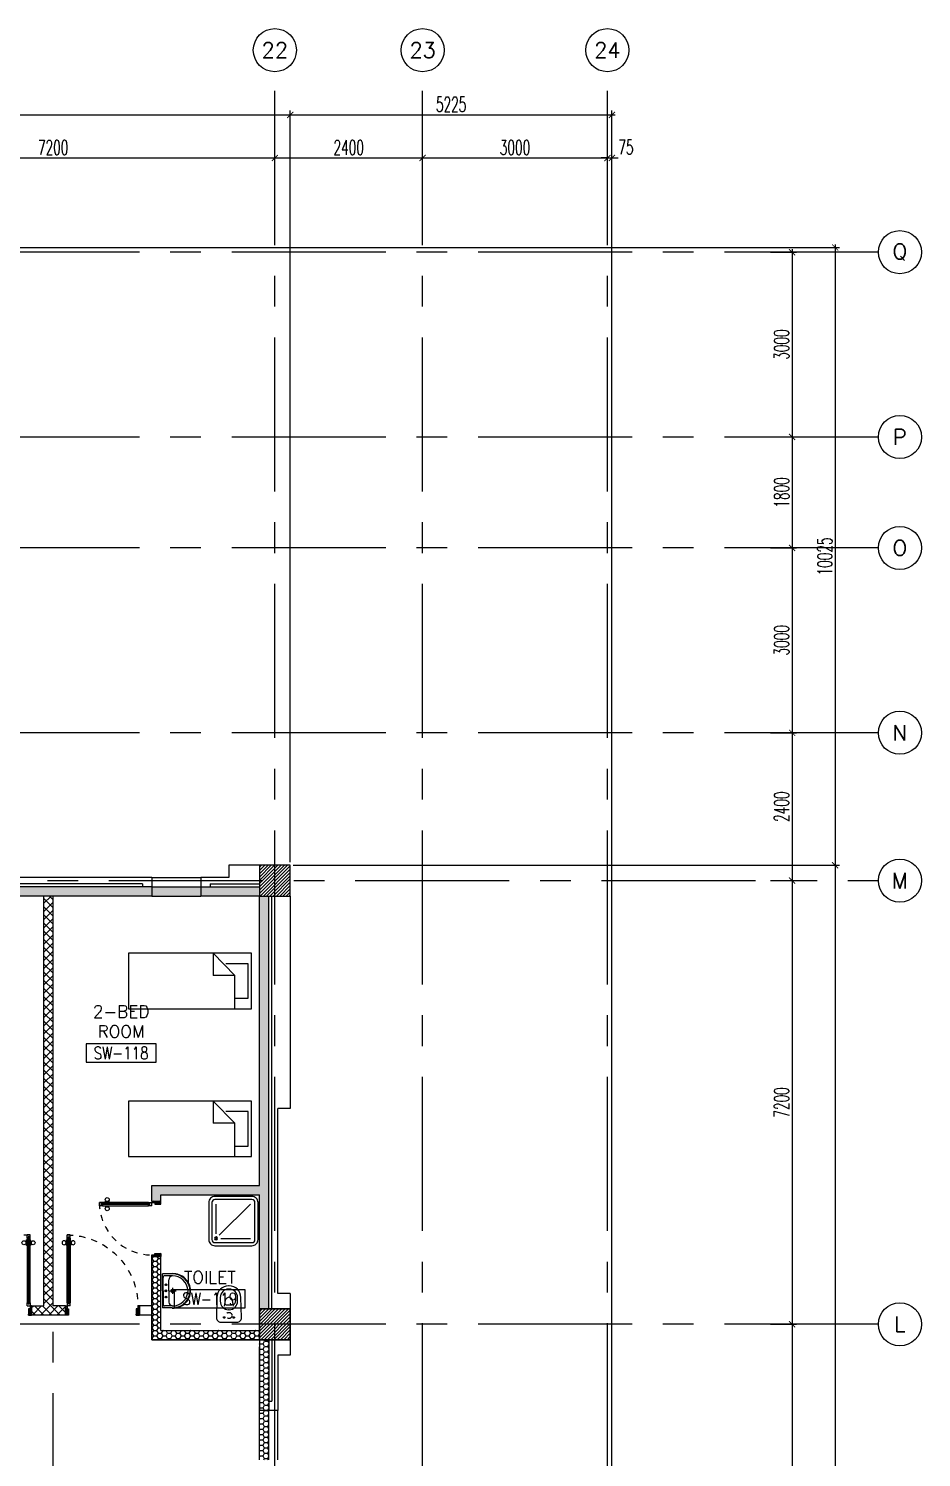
# Model space of a CAD drawing. Extents: x 276011.4 to 276105.3, y 57291.9 to 57371.4.
# Drawn here: x 276090.82 to 276105.32, y 57348.22 to 57371.41 of the extents above; entities that cross this region are included whole.
import ezdxf
from ezdxf.enums import TextEntityAlignment as Align

# ---------------------------------------------------------------- set-up
doc = ezdxf.new("R2010")
doc.units = 0
doc.header["$MEASUREMENT"] = 0
doc.header["$PDMODE"] = 34
for name, pattern in [('CENTERX2', [4, 2.5, -0.5, 0.5, -0.5]), ('DASHED', [0.75, 0.5, -0.25]), ('HIDDEN', [0.375, 0.25, -0.125]), ('HIDDEN2', [0.1875, 0.125, -0.0625])]:
    doc.linetypes.add(name, pattern=pattern)
doc.layers.get('0').update_dxf_attribs({"linetype": 'CONTINUOUS'})
doc.layers.get('DEFPOINTS').update_dxf_attribs({"linetype": 'CONTINUOUS'})
for name, color, linetype in [('AX-CR', 2, 'CONTINUOUS'), ('AX-DIM', 4, 'CONTINUOUS'), ('AX-TXT', 2, 'CONTINUOUS'), ('AXES', 11, 'CENTERX2'), ('COL', 5, 'CONTINUOUS'), ('DOOR', 7, 'CONTINUOUS'), ('FIX', 3, 'CONTINUOUS'), ('FUR', 4, 'CONTINUOUS'), ('HAT', 8, 'CONTINUOUS'), ('INSUL', 4, 'CONTINUOUS'), ('RM-BOX', 4, 'CONTINUOUS'), ('RM-NAME', 2, 'CONTINUOUS'), ('RM-NO', 2, 'CONTINUOUS'), ('WALL', 2, 'CONTINUOUS'), ('WallType', 11, 'CONTINUOUS'), ('WallType2', 3, 'CONTINUOUS'), ('WIN', 3, 'CONTINUOUS')]:
    doc.layers.add(name, color=color, linetype=linetype)
doc.styles.add('ROMANS', font='ROMANS.shx', dxfattribs={"width": 0.6})
doc.dimstyles.new('STANDARD in', dxfattribs={"dimtxt": 0.24, "dimasz": 0.1, "dimexe": 0.07, "dimexo": 0.05, "dimgap": 0.05, "dimtad": 1, "dimdec": 0, "dimlfac": 1000, "dimzin": 0, "dimdsep": 46, "dimtxsty": 'ROMANS', "dimblk": 'ARCHTICK', "dimcen": 0.05, "dimdle": 0.05, "dimclrd": 4, "dimclre": 4, "dimclrt": 2, "dimadec": 0, "dimazin": 0, "dimtfac": 1, "dimtdec": 0, "dimtmove": 2, "dimatfit": 3, "dimfxl": 0, "dimtolj": 1, "dimtzin": 0, "dimarcsym": 0})
pattern_1 = [(0, (0, 0), (0.075, 0.04330127), [0.05, -0.1]), (120, (0, 0), (-0.074999999836, 0.043301270284), [0.05, -0.1]), (60, (0, 0), (1.64e-10, 0.086602540284), [-0.1, 0.05])]

# ---------------------------------------------------------------- blocks, each defined once
blk = doc.blocks.new('AXR')
at = {"layer": 'AX-CR'}
blk.add_circle((350, 0), 350, dxfattribs=at)
at = {"layer": 'AX-TXT', "style": 'ROMANS'}
blk.add_attdef('AX', text='', height=250, dxfattribs=at).set_placement((350, 0), align=Align.MIDDLE)
blk = doc.blocks.new('_ARCHTICK')
at = {"color": 0, "linetype": 'ByBlock', "const_width": 0.15}
blk.add_lwpolyline([(-0.5, -0.5), (0.5, 0.5)], dxfattribs=at)
blk = doc.blocks.new('*D111')
at = {"layer": 'AX-DIM', "color": 4, "lineweight": -2, "ltscale": 0.3}
for p, q in [((276020.355, 57365.405), (276020.355, 57370.081)), ((276095.065, 57357.883), (276095.065, 57370.081)), ((276020.305, 57370.011), (276095.115, 57370.011))]:
    blk.add_line(p, q, dxfattribs=at)
at = {"layer": 'DEFPOINTS', "color": 0, "ltscale": 0.3}
for p in [(276095.065, 57370.011), (276020.355, 57365.355), (276095.065, 57357.833)]:
    blk.add_point(p, dxfattribs=at)
at = {"layer": 'AX-DIM', "color": 4, "lineweight": -2, "ltscale": 0.3, "xscale": 0.1, "yscale": 0.1, "zscale": 0.1, "rotation": 180}
blk.add_blockref('_ARCHTICK', (276020.355, 57370.011), dxfattribs=at)
at = {"layer": 'AX-DIM', "color": 4, "lineweight": -2, "ltscale": 0.3, "xscale": 0.1, "yscale": 0.1, "zscale": 0.1}
blk.add_blockref('_ARCHTICK', (276095.065, 57370.011), dxfattribs=at)
at = {"layer": 'AX-DIM', "color": 2, "ltscale": 0.3, "insert": (276057.71, 57370.181), "char_height": 0.24, "attachment_point": 5, "style": 'ROMANS'}
blk.add_mtext('\\A1;74710', dxfattribs=at)
blk = doc.blocks.new('*D605')
at = {"layer": 'AX-DIM', "color": 4, "lineweight": -2, "ltscale": 0.3}
for p, q in [((276102.865, 57362.983), (276103.285, 57362.983)), ((276103.215, 57363.033), (276103.215, 57359.933)), ((276102.865, 57359.983), (276103.285, 57359.983))]:
    blk.add_line(p, q, dxfattribs=at)
at = {"layer": 'DEFPOINTS', "color": 0, "ltscale": 0.3}
for p in [(276102.815, 57362.983), (276102.815, 57359.983), (276103.215, 57359.983)]:
    blk.add_point(p, dxfattribs=at)
at = {"layer": 'AX-DIM', "color": 4, "lineweight": -2, "ltscale": 0.3, "xscale": 0.1, "yscale": 0.1, "zscale": 0.1}
for p, rotation in [((276103.215, 57362.983), 90), ((276103.215, 57359.983), 270)]:
    blk.add_blockref('_ARCHTICK', p, dxfattribs=dict(at, rotation=rotation))
at = {"layer": 'AX-DIM', "color": 2, "ltscale": 0.3, "insert": (276103.045, 57361.483), "char_height": 0.24, "attachment_point": 5, "rotation": 90, "style": 'ROMANS'}
blk.add_mtext('\\A1;3000', dxfattribs=at)
blk = doc.blocks.new('*D604')
at = {"layer": 'AX-DIM', "color": 4, "lineweight": -2, "ltscale": 0.3}
for p, q in [((276089.533, 57367.858), (276103.985, 57367.858)), ((276103.915, 57367.908), (276103.915, 57357.783)), ((276103.265, 57357.833), (276103.985, 57357.833))]:
    blk.add_line(p, q, dxfattribs=at)
at = {"layer": 'DEFPOINTS', "color": 0, "ltscale": 0.3}
for p in [(276089.483, 57367.858), (276103.215, 57357.833), (276103.915, 57357.833)]:
    blk.add_point(p, dxfattribs=at)
at = {"layer": 'AX-DIM', "color": 4, "lineweight": -2, "ltscale": 0.3, "xscale": 0.1, "yscale": 0.1, "zscale": 0.1}
for p, rotation in [((276103.915, 57367.858), 90), ((276103.915, 57357.833), 270)]:
    blk.add_blockref('_ARCHTICK', p, dxfattribs=dict(at, rotation=rotation))
at = {"layer": 'AX-DIM', "color": 2, "ltscale": 0.3, "insert": (276103.745, 57362.845), "char_height": 0.24, "attachment_point": 5, "rotation": 90, "style": 'ROMANS'}
blk.add_mtext('\\A1;10025', dxfattribs=at)
blk = doc.blocks.new('*D603')
at = {"layer": 'AX-DIM', "color": 4, "lineweight": -2, "ltscale": 0.3}
for p, q in [((276095.065, 57369.361), (276095.065, 57370.081)), ((276100.29, 57333.883), (276100.29, 57370.081)), ((276095.015, 57370.011), (276100.34, 57370.011))]:
    blk.add_line(p, q, dxfattribs=at)
at = {"layer": 'DEFPOINTS', "color": 0, "ltscale": 0.3}
for p in [(276100.29, 57370.011), (276095.065, 57369.311), (276100.29, 57333.833)]:
    blk.add_point(p, dxfattribs=at)
at = {"layer": 'AX-DIM', "color": 4, "lineweight": -2, "ltscale": 0.3, "xscale": 0.1, "yscale": 0.1, "zscale": 0.1, "rotation": 180}
blk.add_blockref('_ARCHTICK', (276095.065, 57370.011), dxfattribs=at)
at = {"layer": 'AX-DIM', "color": 4, "lineweight": -2, "ltscale": 0.3, "xscale": 0.1, "yscale": 0.1, "zscale": 0.1}
blk.add_blockref('_ARCHTICK', (276100.29, 57370.011), dxfattribs=at)
at = {"layer": 'AX-DIM', "color": 2, "ltscale": 0.3, "insert": (276097.678, 57370.181), "char_height": 0.24, "attachment_point": 5, "style": 'ROMANS'}
blk.add_mtext('\\A1;5225', dxfattribs=at)
blk = doc.blocks.new('*D601')
at = {"layer": 'AX-DIM', "color": 4, "lineweight": -2, "ltscale": 0.3}
for p, q in [((276095.115, 57357.833), (276103.985, 57357.833)), ((276103.915, 57357.883), (276103.915, 57298.463)), ((276095.115, 57298.513), (276103.985, 57298.513))]:
    blk.add_line(p, q, dxfattribs=at)
at = {"layer": 'DEFPOINTS', "color": 0, "ltscale": 0.3}
for p in [(276095.065, 57357.833), (276095.065, 57298.513), (276103.915, 57298.513)]:
    blk.add_point(p, dxfattribs=at)
at = {"layer": 'AX-DIM', "color": 4, "lineweight": -2, "ltscale": 0.3, "xscale": 0.1, "yscale": 0.1, "zscale": 0.1}
for p, rotation in [((276103.915, 57357.833), 90), ((276103.915, 57298.513), 270)]:
    blk.add_blockref('_ARCHTICK', p, dxfattribs=dict(at, rotation=rotation))
at = {"layer": 'AX-DIM', "color": 2, "ltscale": 0.3, "insert": (276103.745, 57328.173), "char_height": 0.24, "attachment_point": 5, "rotation": 90, "style": 'ROMANS'}
blk.add_mtext('\\A1;59320', dxfattribs=at)
blk = doc.blocks.new('*X58')
at = {"color": 0}
for p, q in [((253129, 169920), (253599, 170390)), ((253129, 169973), (253545, 170390)), ((253129, 170026), (253492, 170390)), ((253129, 170079), (253439, 170390)), ((253129, 170132), (253386, 170390)), ((253129, 170185), (253333, 170390)), ((253129, 170238), (253280, 170390)), ((253129, 170291), (253227, 170390)), ((253129, 170344), (253174, 170390)), ((253152, 169890), (253629, 170367)), ((253205, 169890), (253629, 170314)), ((253258, 169890), (253629, 170261)), ((253311, 169890), (253629, 170208)), ((253364, 169890), (253629, 170155)), ((253417, 169890), (253629, 170102)), ((253470, 169890), (253629, 170049)), ((253523, 169890), (253629, 169996)), ((253576, 169890), (253629, 169942))]:
    blk.add_line(p, q, dxfattribs=at)
blk = doc.blocks.new('COL50')
at = {"layer": 'COL'}
blk.add_lwpolyline([(-250, 250), (-250, -250), (250, -250), (250, 250)], close=True, dxfattribs=at)
blk = doc.blocks.new('*X49')
at = {"color": 0}
for p, q in [((253129, 177132), (253586, 177590)), ((253129, 177185), (253533, 177590)), ((253129, 177238), (253480, 177590)), ((253129, 177291), (253427, 177590)), ((253129, 177344), (253374, 177590)), ((253129, 177397), (253321, 177590)), ((253129, 177450), (253268, 177590)), ((253129, 177503), (253215, 177590)), ((253129, 177557), (253162, 177590)), ((253139, 177090), (253629, 177579)), ((253192, 177090), (253629, 177526)), ((253245, 177090), (253629, 177473)), ((253298, 177090), (253629, 177420)), ((253351, 177090), (253629, 177367)), ((253404, 177090), (253629, 177314)), ((253457, 177090), (253629, 177261)), ((253510, 177090), (253629, 177208)), ((253563, 177090), (253629, 177155)), ((253616, 177090), (253629, 177102))]:
    blk.add_line(p, q, dxfattribs=at)
blk = doc.blocks.new('*D589')
at = {"layer": 'AX-DIM', "color": 4, "lineweight": -2, "ltscale": 0.3}
for p, q in [((276102.865, 57350.383), (276103.285, 57350.383)), ((276103.215, 57350.433), (276103.215, 57343.133)), ((276102.865, 57343.183), (276103.285, 57343.183))]:
    blk.add_line(p, q, dxfattribs=at)
at = {"layer": 'DEFPOINTS', "color": 0, "ltscale": 0.3}
for p in [(276102.815, 57350.383), (276102.815, 57343.183), (276103.215, 57343.183)]:
    blk.add_point(p, dxfattribs=at)
at = {"layer": 'AX-DIM', "color": 4, "lineweight": -2, "ltscale": 0.3, "xscale": 0.1, "yscale": 0.1, "zscale": 0.1}
for p, rotation in [((276103.215, 57350.383), 90), ((276103.215, 57343.183), 270)]:
    blk.add_blockref('_ARCHTICK', p, dxfattribs=dict(at, rotation=rotation))
at = {"layer": 'AX-DIM', "color": 2, "ltscale": 0.3, "insert": (276103.045, 57346.783), "char_height": 0.24, "attachment_point": 5, "rotation": 90, "style": 'ROMANS'}
blk.add_mtext('\\A1;7200', dxfattribs=at)
blk = doc.blocks.new('*D587')
at = {"layer": 'AX-DIM', "color": 4, "lineweight": -2, "ltscale": 0.3}
for p, q in [((276102.865, 57357.583), (276103.285, 57357.583)), ((276103.215, 57357.633), (276103.215, 57350.333)), ((276102.865, 57350.383), (276103.285, 57350.383))]:
    blk.add_line(p, q, dxfattribs=at)
at = {"layer": 'DEFPOINTS', "color": 0, "ltscale": 0.3}
for p in [(276102.815, 57357.583), (276102.815, 57350.383), (276103.215, 57350.383)]:
    blk.add_point(p, dxfattribs=at)
at = {"layer": 'AX-DIM', "color": 4, "lineweight": -2, "ltscale": 0.3, "xscale": 0.1, "yscale": 0.1, "zscale": 0.1}
for p, rotation in [((276103.215, 57357.583), 90), ((276103.215, 57350.383), 270)]:
    blk.add_blockref('_ARCHTICK', p, dxfattribs=dict(at, rotation=rotation))
at = {"layer": 'AX-DIM', "color": 2, "ltscale": 0.3, "insert": (276103.045, 57353.983), "char_height": 0.24, "attachment_point": 5, "rotation": 90, "style": 'ROMANS'}
blk.add_mtext('\\A1;7200', dxfattribs=at)
blk = doc.blocks.new('*D586')
at = {"layer": 'AX-DIM', "color": 4, "lineweight": -2, "ltscale": 0.3}
for p, q in [((276102.865, 57359.983), (276103.285, 57359.983)), ((276103.215, 57360.033), (276103.215, 57357.533)), ((276102.865, 57357.583), (276103.285, 57357.583))]:
    blk.add_line(p, q, dxfattribs=at)
at = {"layer": 'DEFPOINTS', "color": 0, "ltscale": 0.3}
for p in [(276102.815, 57359.983), (276102.815, 57357.583), (276103.215, 57357.583)]:
    blk.add_point(p, dxfattribs=at)
at = {"layer": 'AX-DIM', "color": 4, "lineweight": -2, "ltscale": 0.3, "xscale": 0.1, "yscale": 0.1, "zscale": 0.1}
for p, rotation in [((276103.215, 57359.983), 90), ((276103.215, 57357.583), 270)]:
    blk.add_blockref('_ARCHTICK', p, dxfattribs=dict(at, rotation=rotation))
at = {"layer": 'AX-DIM', "color": 2, "ltscale": 0.3, "insert": (276103.045, 57358.783), "char_height": 0.24, "attachment_point": 5, "rotation": 90, "style": 'ROMANS'}
blk.add_mtext('\\A1;2400', dxfattribs=at)
blk = doc.blocks.new('*D579')
at = {"layer": 'AX-DIM', "color": 4, "lineweight": -2, "ltscale": 0.3}
for p, q in [((276097.215, 57368.961), (276097.215, 57369.381)), ((276100.215, 57368.961), (276100.215, 57369.381)), ((276097.165, 57369.311), (276100.265, 57369.311))]:
    blk.add_line(p, q, dxfattribs=at)
at = {"layer": 'DEFPOINTS', "color": 0, "ltscale": 0.3}
for p in [(276100.215, 57369.311), (276097.215, 57368.911), (276100.215, 57368.911)]:
    blk.add_point(p, dxfattribs=at)
at = {"layer": 'AX-DIM', "color": 4, "lineweight": -2, "ltscale": 0.3, "xscale": 0.1, "yscale": 0.1, "zscale": 0.1, "rotation": 180}
blk.add_blockref('_ARCHTICK', (276097.215, 57369.311), dxfattribs=at)
at = {"layer": 'AX-DIM', "color": 4, "lineweight": -2, "ltscale": 0.3, "xscale": 0.1, "yscale": 0.1, "zscale": 0.1}
blk.add_blockref('_ARCHTICK', (276100.215, 57369.311), dxfattribs=at)
at = {"layer": 'AX-DIM', "color": 2, "ltscale": 0.3, "insert": (276098.715, 57369.481), "char_height": 0.24, "attachment_point": 5, "style": 'ROMANS'}
blk.add_mtext('\\A1;3000', dxfattribs=at)
blk = doc.blocks.new('*D578')
at = {"layer": 'AX-DIM', "color": 4, "lineweight": -2, "ltscale": 0.3}
for p, q in [((276087.615, 57368.961), (276087.615, 57369.381)), ((276094.815, 57368.961), (276094.815, 57369.381)), ((276087.565, 57369.311), (276094.865, 57369.311))]:
    blk.add_line(p, q, dxfattribs=at)
at = {"layer": 'DEFPOINTS', "color": 0, "ltscale": 0.3}
for p in [(276094.815, 57369.311), (276087.615, 57368.911), (276094.815, 57368.911)]:
    blk.add_point(p, dxfattribs=at)
at = {"layer": 'AX-DIM', "color": 4, "lineweight": -2, "ltscale": 0.3, "xscale": 0.1, "yscale": 0.1, "zscale": 0.1, "rotation": 180}
blk.add_blockref('_ARCHTICK', (276087.615, 57369.311), dxfattribs=at)
at = {"layer": 'AX-DIM', "color": 4, "lineweight": -2, "ltscale": 0.3, "xscale": 0.1, "yscale": 0.1, "zscale": 0.1}
blk.add_blockref('_ARCHTICK', (276094.815, 57369.311), dxfattribs=at)
at = {"layer": 'AX-DIM', "color": 2, "ltscale": 0.3, "insert": (276091.215, 57369.481), "char_height": 0.24, "attachment_point": 5, "style": 'ROMANS'}
blk.add_mtext('\\A1;7200', dxfattribs=at)
blk = doc.blocks.new('*D577')
at = {"layer": 'AX-DIM', "color": 4, "lineweight": -2, "ltscale": 0.3}
for p, q in [((276094.815, 57368.961), (276094.815, 57369.381)), ((276097.215, 57368.961), (276097.215, 57369.381)), ((276094.765, 57369.311), (276097.265, 57369.311))]:
    blk.add_line(p, q, dxfattribs=at)
at = {"layer": 'DEFPOINTS', "color": 0, "ltscale": 0.3}
for p in [(276097.215, 57369.311), (276094.815, 57368.911), (276097.215, 57368.911)]:
    blk.add_point(p, dxfattribs=at)
at = {"layer": 'AX-DIM', "color": 4, "lineweight": -2, "ltscale": 0.3, "xscale": 0.1, "yscale": 0.1, "zscale": 0.1, "rotation": 180}
blk.add_blockref('_ARCHTICK', (276094.815, 57369.311), dxfattribs=at)
at = {"layer": 'AX-DIM', "color": 4, "lineweight": -2, "ltscale": 0.3, "xscale": 0.1, "yscale": 0.1, "zscale": 0.1}
blk.add_blockref('_ARCHTICK', (276097.215, 57369.311), dxfattribs=at)
at = {"layer": 'AX-DIM', "color": 2, "ltscale": 0.3, "insert": (276096.015, 57369.481), "char_height": 0.24, "attachment_point": 5, "style": 'ROMANS'}
blk.add_mtext('\\A1;2400', dxfattribs=at)
blk = doc.blocks.new('AXU')
at = {"layer": 'AX-CR'}
blk.add_circle((0, 350), 350, dxfattribs=at)
at = {"layer": 'AX-TXT', "style": 'ROMANS'}
blk.add_attdef('AX', text='', height=250, dxfattribs=at).set_placement((0, 350), align=Align.MIDDLE)
blk = doc.blocks.new('*D576')
at = {"layer": 'AX-DIM', "color": 4, "lineweight": -2, "ltscale": 0.3}
for p, q in [((276100.215, 57368.961), (276100.215, 57369.381)), ((276100.29, 57368.961), (276100.29, 57369.381)), ((276100.215, 57369.311), (276100.115, 57369.311)), ((276100.215, 57369.311), (276100.29, 57369.311)), ((276100.29, 57369.311), (276100.39, 57369.311))]:
    blk.add_line(p, q, dxfattribs=at)
at = {"layer": 'DEFPOINTS', "color": 0, "ltscale": 0.3}
for p in [(276100.29, 57369.311), (276100.215, 57368.911), (276100.29, 57368.911)]:
    blk.add_point(p, dxfattribs=at)
at = {"layer": 'AX-DIM', "color": 4, "lineweight": -2, "ltscale": 0.3, "xscale": 0.1, "yscale": 0.1, "zscale": 0.1}
blk.add_blockref('_ARCHTICK', (276100.215, 57369.311), dxfattribs=at)
at = {"layer": 'AX-DIM', "color": 4, "lineweight": -2, "ltscale": 0.3, "xscale": 0.1, "yscale": 0.1, "zscale": 0.1, "rotation": 180}
blk.add_blockref('_ARCHTICK', (276100.29, 57369.311), dxfattribs=at)
at = {"layer": 'AX-DIM', "color": 2, "ltscale": 0.3, "insert": (276100.516, 57369.486), "char_height": 0.24, "attachment_point": 5, "style": 'ROMANS'}
blk.add_mtext('\\A1;75', dxfattribs=at)
blk = doc.blocks.new('*D575')
at = {"layer": 'AX-DIM', "color": 4, "lineweight": -2, "ltscale": 0.3}
for p, q in [((276102.865, 57367.783), (276103.285, 57367.783)), ((276103.215, 57367.833), (276103.215, 57364.733)), ((276102.865, 57364.783), (276103.285, 57364.783))]:
    blk.add_line(p, q, dxfattribs=at)
at = {"layer": 'DEFPOINTS', "color": 0, "ltscale": 0.3}
for p in [(276102.815, 57367.783), (276102.815, 57364.783), (276103.215, 57364.783)]:
    blk.add_point(p, dxfattribs=at)
at = {"layer": 'AX-DIM', "color": 4, "lineweight": -2, "ltscale": 0.3, "xscale": 0.1, "yscale": 0.1, "zscale": 0.1}
for p, rotation in [((276103.215, 57367.783), 90), ((276103.215, 57364.783), 270)]:
    blk.add_blockref('_ARCHTICK', p, dxfattribs=dict(at, rotation=rotation))
at = {"layer": 'AX-DIM', "color": 2, "ltscale": 0.3, "insert": (276103.045, 57366.283), "char_height": 0.24, "attachment_point": 5, "rotation": 90, "style": 'ROMANS'}
blk.add_mtext('\\A1;3000', dxfattribs=at)
blk = doc.blocks.new('*D574')
at = {"layer": 'AX-DIM', "color": 4, "lineweight": -2, "ltscale": 0.3}
for p, q in [((276102.865, 57364.783), (276103.285, 57364.783)), ((276103.215, 57364.833), (276103.215, 57362.933)), ((276102.865, 57362.983), (276103.285, 57362.983))]:
    blk.add_line(p, q, dxfattribs=at)
at = {"layer": 'DEFPOINTS', "color": 0, "ltscale": 0.3}
for p in [(276102.815, 57364.783), (276102.815, 57362.983), (276103.215, 57362.983)]:
    blk.add_point(p, dxfattribs=at)
at = {"layer": 'AX-DIM', "color": 4, "lineweight": -2, "ltscale": 0.3, "xscale": 0.1, "yscale": 0.1, "zscale": 0.1}
for p, rotation in [((276103.215, 57364.783), 90), ((276103.215, 57362.983), 270)]:
    blk.add_blockref('_ARCHTICK', p, dxfattribs=dict(at, rotation=rotation))
at = {"layer": 'AX-DIM', "color": 2, "ltscale": 0.3, "insert": (276103.045, 57363.883), "char_height": 0.24, "attachment_point": 5, "rotation": 90, "style": 'ROMANS'}
blk.add_mtext('\\A1;1800', dxfattribs=at)
blk = doc.blocks.new('DOOR100')
at = {"layer": 'DOOR', "color": 0, "linetype": 'ByBlock'}
for p, q in [((-82, 1205), (-91, 1205)), ((-91, 1205), (-91, 1140)), ((-75, 1218), (-82, 1218)), ((-82, 1128), (-82, 1218)), ((-82, 1205), (-82, 1140)), ((-25, 1300), (-75, 1300)), ((-75, 1300), (-25, 1300)), ((-75, 1250), (-75, 1300)), ((-58, 1250), (-75, 1250)), ((-42, 1270), (-58, 1270)), ((-58, 1250), (-58, 1270)), ((-42, 1250), (-42, 1270)), ((-25, 1250), (-42, 1250)), ((-25, 1250), (-25, 1300)), ((-25, 1218), (-18, 1218)), ((-18, 1128), (-18, 1218)), ((-18, 1205), (-9, 1205)), ((-18, 1205), (-18, 1140)), ((-9, 1205), (-9, 1140)), ((-82, 1140), (-91, 1140)), ((-75, 1128), (-82, 1128)), ((-25, 1128), (-18, 1128)), ((-18, 1140), (-9, 1140)), ((-1200, 0), (-1200, 150)), ((-1200, 150), (-1175, 150)), ((-1200, 150), (-1200, 0)), ((-1150, 0), (-1200, 0)), ((-1175, 150), (-1175, 100)), ((-1175, 100), (-1150, 100)), ((-1150, 100), (-1150, 0)), ((-75, 200), (-58, 200)), ((-75, 150), (-75, 200)), ((-75, 150), (-25, 150)), ((-58, 200), (-58, 180)), ((-58, 180), (-42, 180)), ((-50, 100), (-50, 0)), ((-25, 100), (-50, 100)), ((-50, 0), (0, 0)), ((-42, 200), (-25, 200)), ((-42, 180), (-42, 200)), ((-25, 200), (-25, 150)), ((0, 150), (-25, 150)), ((-25, 150), (-25, 100)), ((0, 150), (0, 0))]:
    blk.add_line(p, q, dxfattribs=at)
at = {"layer": 'DOOR', "linetype": 'ByBlock'}
for p, q in [((-75, 1250), (-75, 200)), ((-58, 200), (-58, 1250)), ((-42, 200), (-42, 1250)), ((-25, 200), (-25, 1250)), ((0, 0), (0, 150))]:
    blk.add_line(p, q, dxfattribs=at)
at = {"layer": 'DOOR', "color": 9, "linetype": 'ByBlock'}
for p, q in [((-1150, 0), (-1200, 114)), ((-1150, 0), (-1200, 40)), ((-1150, 0), (-1163, 100)), ((-50, 0), (0, 114)), ((-50, 0), (-37, 100)), ((-50, 0), (0, 40))]:
    blk.add_line(p, q, dxfattribs=at)
at = {"layer": 'DOOR', "color": 0, "linetype": 'ByBlock'}
for centre in [(-124, 1173), (24, 1173)]:
    blk.add_circle(centre, 32.4, dxfattribs=at)
at = {"layer": 'DOOR', "linetype": 'HIDDEN', "ltscale": 0.5}
blk.add_arc((-25, 150), 1150, 90, 180.0001, dxfattribs=at)
at = {"layer": 'DOOR', "color": 9, "linetype": 'ByBlock'}
for centre, radius, start, end in [((-1150, 0), 154, 103.7142, 108.8947), ((-1150, 0), 134, 100.72, 111.8402), ((-1150, 0), 94.4, 90, 121.9818), ((-1150, 0), 74.4, 90, 132.2236), ((-1150, 0), 54.4, 90, 156.7926), ((-1150, 0), 34.4, 90, 180), ((-1150, 0), 14.4, 90, 180), ((-50, 0), 94.4, 58.0182, 90), ((-50, 0), 74.4, 47.7764, 90), ((-50, 0), 54.4, 23.2074, 90), ((-50, 0), 34.4, 0, 90), ((-50, 0), 14.4, 0, 90), ((-50, 0), 134, 68.1598, 79.28), ((-50, 0), 114, 64.0838, 77.3774), ((-50, 0), 154, 71.1053, 76.2858)]:
    blk.add_arc(centre, radius, start, end, dxfattribs=at)
blk = doc.blocks.new('DOOR90')
at = {"layer": 'DOOR', "color": 0, "linetype": 'ByBlock'}
for p, q in [((-150, 0), (-150, -25)), ((-150, 0), (0, 0)), ((0, -50), (0, 0)), ((-1000, -25), (-1000, -75)), ((-1000, -75), (-1000, -25)), ((-950, -25), (-1000, -25)), ((-950, -75), (-1000, -75)), ((-970, -42), (-970, -58)), ((-950, -42), (-970, -42)), ((-950, -58), (-970, -58)), ((-950, -25), (-950, -42)), ((-950, -58), (-950, -75)), ((-918, -25), (-918, -18)), ((-828, -18), (-918, -18)), ((-918, -75), (-918, -82)), ((-828, -82), (-918, -82)), ((-905, -18), (-905, -9)), ((-905, -9), (-840, -9)), ((-905, -18), (-840, -18)), ((-905, -82), (-905, -91)), ((-905, -82), (-840, -82)), ((-905, -91), (-840, -91)), ((-840, -18), (-840, -9)), ((-840, -82), (-840, -91)), ((-828, -25), (-828, -18)), ((-828, -75), (-828, -82)), ((-200, -42), (-200, -25)), ((-200, -25), (-150, -25)), ((-180, -42), (-200, -42)), ((-200, -75), (-200, -58)), ((-200, -58), (-180, -58)), ((-150, -75), (-200, -75)), ((-180, -58), (-180, -42)), ((-150, -75), (-150, -25)), ((-150, -25), (-100, -25)), ((-100, -25), (-100, -50)), ((-100, -50), (0, -50)), ((-150, -900), (-150, -875)), ((-150, -875), (-100, -875)), ((0, -900), (-150, -900)), ((-150, -900), (0, -900)), ((-100, -850), (0, -850)), ((-100, -875), (-100, -850)), ((0, -850), (0, -900))]:
    blk.add_line(p, q, dxfattribs=at)
at = {"layer": 'DOOR', "color": 9, "linetype": 'ByBlock'}
for p, q in [((0, -50), (-114, 0)), ((0, -50), (-40, 0)), ((0, -50), (-100, -37)), ((0, -850), (-114, -900)), ((0, -850), (-100, -863)), ((0, -850), (-40, -900))]:
    blk.add_line(p, q, dxfattribs=at)
at = {"layer": 'DOOR', "linetype": 'ByBlock'}
for p, q in [((-200, -25), (-950, -25)), ((-200, -42), (-950, -42)), ((-200, -58), (-950, -58)), ((-950, -75), (-200, -75))]:
    blk.add_line(p, q, dxfattribs=at)
at = {"layer": 'DOOR', "color": 0, "linetype": 'ByBlock'}
for centre in [(-873, 24), (-873, -124)]:
    blk.add_circle(centre, 32.4, dxfattribs=at)
at = {"layer": 'DOOR', "color": 9, "linetype": 'ByBlock'}
for centre, radius, start, end in [((0, -50), 154, 161.1053, 166.2858), ((0, -50), 134, 158.1598, 169.28), ((0, -50), 94.4, 148.0182, 180), ((0, -50), 74.4, 137.7764, 180), ((0, -50), 114, 154.0838, 167.3774), ((0, -50), 54.4, 113.2074, 180), ((0, -50), 34.4, 90, 180), ((0, -50), 14.4, 90, 180), ((0, -850), 154, 193.7142, 198.8947), ((0, -850), 134, 190.72, 201.8402), ((0, -850), 94.4, 180, 211.9818), ((0, -850), 74.4, 180, 222.2236), ((0, -850), 54.4, 180, 246.7926), ((0, -850), 34.4, 180, 270), ((0, -850), 14.4, 180, 270)]:
    blk.add_arc(centre, radius, start, end, dxfattribs=at)
at = {"layer": 'DOOR', "linetype": 'HIDDEN', "ltscale": 0.5}
blk.add_arc((-150, -25), 850, 180, 270, dxfattribs=at)
blk = doc.blocks.new('RM1')
at = {"layer": 'RM-BOX'}
blk.add_lwpolyline([(570, -200), (-570, -200), (-570, -500), (570, -500)], close=True, dxfattribs=at)
at = {"layer": 'RM-NAME', "style": 'ROMANS'}
for tag, p in [('ROOMNAME1', (0, 324)), ('ROOMNAME2', (0, 0))]:
    blk.add_attdef(tag, text='', height=200, dxfattribs=at).set_placement(p, align=Align.MIDDLE)
at = {"layer": 'RM-NO', "style": 'ROMANS', "width": 0.8}
blk.add_attdef('ROOMNO', text='', height=200, dxfattribs=at).set_placement((0, -350), align=Align.MIDDLE)
blk = doc.blocks.new('LAV1')
at = {"layer": 'FIX', "linetype": 'DASHED', "lineweight": 20, "ltscale": 0.05}
for p, q in [((0, 170), (0, 270)), ((0, 170), (0, 270)), ((50, 220), (-50, 220))]:
    blk.add_line(p, q, dxfattribs=at)
at = {"layer": 'FIX', "linetype": 'ByBlock', "ltscale": 0.3}
for p, q in [((-280, 210), (-275, 50)), ((-245, 210), (-245, 85)), ((0, 60), (-220, 60)), ((0, 60), (220, 60)), ((245, 210), (245, 85)), ((280, 210), (275, 50))]:
    blk.add_line(p, q, dxfattribs=at)
at = {"layer": 'FIX', "linetype": 'Continuous', "lineweight": 20}
for p, q in [((-275, 210), (-275, 50)), ((0, 50), (-275, 50)), ((0, 50), (-252, 50)), ((0, 155), (-181, 155)), ((0, 155), (181, 155)), ((0, 50), (252, 50)), ((0, 50), (275, 50)), ((275, 210), (275, 50))]:
    blk.add_line(p, q, dxfattribs=at)
at = {"layer": 'FIX', "lineweight": 20}
for p, q in [((16, 107), (-15, 107)), ((0, 92), (0, 123))]:
    blk.add_line(p, q, dxfattribs=at)
for centre, radius in [((0, 220), 29.5), ((0, 220), 22.5), ((0, 107), 15.5)]:
    blk.add_circle(centre, radius, dxfattribs=at)
at = {"layer": 'FIX', "linetype": 'HIDDEN', "lineweight": 20, "ltscale": 0.05}
for centre in [(-100, 107), (100, 107)]:
    blk.add_circle(centre, 12.4, dxfattribs=at)
at = {"layer": 'FIX', "linetype": 'ByBlock', "ltscale": 0.3}
for centre, radius, start, end in [((7, 220), 287, 91.3776, 182.0064), ((-7, 220), 287, 357.9936, 88.6224), ((-220, 85), 24.9, 179.7021, 269.9486), ((220, 85), 24.9, 270.0514, 0.2979)]:
    blk.add_arc(centre, radius, start, end, dxfattribs=at)
at = {"layer": 'FIX', "linetype": 'Continuous', "lineweight": 20}
for centre, radius, start, end in [((8, 217), 283, 91.6988, 181.351), ((8, 212), 253, 91.7328, 180.4884), ((-8, 217), 283, 358.649, 88.3012), ((-8, 212), 253, 359.5116, 88.2672), ((-179, 222), 66.9, 190.2006, 268.0786), ((179, 222), 66.9, 271.9214, 349.7994)]:
    blk.add_arc(centre, radius, start, end, dxfattribs=at)
blk = doc.blocks.new('SHR1')
at = {"layer": 'FIX'}
for p, q in [((-196, 196), (-700, 700)), ((-143, 218), (-143, 700)), ((-218, 143), (-700, 143))]:
    blk.add_line(p, q, dxfattribs=at)
for points in [[(-825, 125), (-825, 725, -0.414214), (-725, 825), (-125, 825, -0.414214), (-25, 725), (-25, 125, -0.414214), (-125, 25), (-725, 25, -0.414214)], [(-775, 125), (-775, 725, -0.414214), (-725, 775), (-125, 775, -0.414214), (-75, 725), (-75, 125, -0.414214), (-125, 75), (-725, 75, -0.414214)]]:
    blk.add_lwpolyline(points, format="xyb", close=True, dxfattribs=at)
for radius in [25, 15]:
    blk.add_circle((-143, 143), radius, dxfattribs=at)
blk = doc.blocks.new('WC1')
at = {"layer": 'FIX', "lineweight": 20}
for p, q in [((-727, 5), (-727, -5)), ((-674, 5), (-674, -5)), ((-534, 24), (-540, 0)), ((-540, 0), (-534, -24)), ((-210, 204), (-538, 194)), ((-475, 141), (-538, 141)), ((-395, 76), (-490, 60)), ((-339, 5), (-339, -5)), ((-538, -141), (-475, -141)), ((-538, -194), (-210, -204)), ((-490, -60), (-395, -76))]:
    blk.add_line(p, q, dxfattribs=at)
at = {"layer": 'FIX', "linetype": 'Continuous', "lineweight": 20}
blk.add_line((-420, -47), (-420, 45), dxfattribs=at)
at = {"layer": 'FIX', "lineweight": 20}
blk.add_lwpolyline([(-213, -204), (-210, -204, 0.414214), (-137, -131), (-137, 0), (-137, 131, 0.414214), (-210, 204)], format="xyb", dxfattribs=at)
at = {"layer": 'FIX', "linetype": 'HIDDEN2', "lineweight": 20, "ltscale": 0.3}
blk.add_circle((-245, 0), 49.8, dxfattribs=at)
at = {"layer": 'FIX', "linetype": 'HIDDEN', "lineweight": 20, "ltscale": 0.05}
for centre in [(-213, 78), (-213, -77)]:
    blk.add_circle(centre, 11.6, dxfattribs=at)
at = {"layer": 'FIX', "lineweight": 20}
for centre, radius, start, end in [((-538, 5), 189, 90, 180), ((-538, 5), 136, 90, 180), ((-473, -7), 68.2, 128.9242, 152.8468), ((-464, -18), 82, 108.496, 128.9242), ((-475, 5), 136, 360, 90), ((-538, -5), 189, 180, 270), ((-538, -5), 136, 180, 270), ((-473, 7), 68.2, 207.1532, 231.0758), ((-464, 18), 82, 231.0758, 251.504), ((-475, -5), 136, 270, 0)]:
    blk.add_arc(centre, radius, start, end, dxfattribs=at)
at = {"layer": 'FIX', "linetype": 'Continuous', "lineweight": 20}
for centre, start, end in [((-443, 46), 357.6662, 91.6121), ((-442, -46), 268.3879, 2.3338)]:
    blk.add_arc(centre, 22.3, start, end, dxfattribs=at)

msp = doc.modelspace()

# ---------------------------------------------------------------- hatches: boundary and pattern name
at = {"layer": 'WallType', "linetype": 'ByBlock', "ltscale": 0.3}
h = msp.add_hatch(dxfattribs=at)
h.set_pattern_fill('ANSI37', color=256, scale=0.75, style=0)
h.set_pattern_definition([(45, (0, 0), (-0.066291260736, 0.066291260736), []), (135, (0, 0), (-0.066291260736, -0.066291260736), [])])
h.paths.add_polyline_path([(276083.9155, 57357.3329), (276083.7655, 57357.3329), (276083.7655, 57350.6829), (276083.6155, 57350.6829), (276083.6155, 57350.5329), (276084.0155, 57350.5329), (276084.0155, 57350.6829), (276083.9155, 57350.6829)])
h.paths.add_polyline_path([(276087.5155, 57357.3329), (276087.3655, 57357.3329), (276087.3655, 57352.6329), (276087.5155, 57352.6329)])
h.paths.add_polyline_path([(276091.2155, 57357.3329), (276091.0655, 57357.3329), (276091.0655, 57350.6829), (276090.8655, 57350.6829), (276090.8655, 57350.5329), (276091.2155, 57350.5329)])
h.paths.add_polyline_path([(276091.4155, 57350.6829), (276091.2155, 57350.6829), (276091.2155, 57350.5329), (276091.4155, 57350.5329)])
h.paths.add_polyline_path([(276084.0655, 57350.6829), (276084.0155, 57350.6829), (276084.0155, 57350.5329), (276084.0655, 57350.5329)])
h.paths.add_polyline_path([(276082.4155, 57350.6829), (276082.2655, 57350.6829), (276082.2655, 57350.5329), (276082.4155, 57350.5329)])
h.paths.add_polyline_path([(276085.4155, 57350.6829), (276085.2655, 57350.6829), (276085.2655, 57350.5329), (276085.4155, 57350.5329)])
at = {"layer": 'WallType2', "linetype": 'ByBlock', "ltscale": 0.3}
h = msp.add_hatch(dxfattribs=at)
h.set_pattern_fill('HONEY', color=256, scale=0.4, style=0)
h.set_pattern_definition(pattern_1)
h.paths.add_polyline_path([(276088.8155, 57357.4829), (276087.8655, 57357.4829), (276087.8655, 57357.3329), (276088.8155, 57357.3329)])
h.paths.add_polyline_path([(276089.6155, 57357.4829), (276088.8155, 57357.4829), (276088.8155, 57357.3329), (276089.6155, 57357.3329)])
h.paths.add_polyline_path([(276091.2155, 57357.4829), (276089.6155, 57357.4829), (276089.6155, 57357.3329), (276091.2155, 57357.3329)])
h.paths.add_polyline_path([(276092.8155, 57357.4829), (276091.2155, 57357.4829), (276091.2155, 57357.3329), (276092.8155, 57357.3329)])
h.paths.add_polyline_path([(276093.6155, 57357.4829), (276092.8155, 57357.4829), (276092.8155, 57357.3329), (276093.6155, 57357.3329)])
h.paths.add_polyline_path([(276094.5655, 57357.4829), (276093.6155, 57357.4829), (276093.6155, 57357.3329), (276094.5655, 57357.3329)])
h = msp.add_hatch(dxfattribs=at)
h.set_pattern_fill('HONEY', color=256, scale=0.4, style=0)
h.set_pattern_definition(pattern_1)
h.paths.add_polyline_path([(276094.7155, 57357.3329), (276094.5655, 57357.3329), (276094.5655, 57352.6329), (276092.8155, 57352.6329), (276092.8155, 57352.3829), (276092.9655, 57352.3829), (276092.9655, 57352.4829), (276094.5655, 57352.4829), (276094.5655, 57350.6329), (276094.7155, 57350.6329)])
h = msp.add_hatch(dxfattribs=at)
h.set_pattern_fill('HONEY', color=256, scale=0.4, style=0)
h.set_pattern_definition(pattern_1)
h.paths.add_polyline_path([(276092.9655, 57351.4829), (276092.8155, 57351.4829), (276092.8155, 57350.5329), (276092.8155, 57350.3829), (276092.9655, 57350.3829)])
h.paths.add_polyline_path([(276094.5655, 57350.2829), (276092.9655, 57350.2829), (276092.9655, 57350.3829), (276092.8155, 57350.3829), (276092.8155, 57350.1329), (276094.5655, 57350.1329)])
h = msp.add_hatch(dxfattribs=at)
h.set_pattern_fill('HONEY', color=256, scale=0.4, style=0)
h.set_pattern_definition(pattern_1)
h.paths.add_polyline_path([(276094.7155, 57350.1329), (276094.5655, 57350.1329), (276094.5655, 57348.9829), (276094.7155, 57348.9829)])
h = msp.add_hatch(dxfattribs=at)
h.set_pattern_fill('HONEY', color=256, scale=0.4, style=0)
h.set_pattern_definition(pattern_1)
h.paths.add_polyline_path([(276094.7155, 57348.9829), (276094.5655, 57348.9829), (276094.5655, 57348.9815), (276094.5655, 57348.1829), (276094.7155, 57348.1829)])

# ---------------------------------------------------------------- linework, layer by layer
at = {"layer": 'AXES'}
for p, q in [((276094.8155, 57291.8986), (276094.8155, 57370.7113)), ((276097.2155, 57291.8986), (276097.2155, 57370.7113)), ((276100.2155, 57291.8986), (276100.2155, 57370.7113)), ((276104.6155, 57367.7829), (276052.5255, 57367.7829)), ((276104.6155, 57364.7829), (276052.5255, 57364.7829)), ((276104.6155, 57362.9829), (276052.5255, 57362.9829)), ((276104.6155, 57359.9829), (276052.5255, 57359.9829)), ((276032.1217, 57357.5829), (276104.6155, 57357.5829)), ((276091.2155, 57298.7629), (276091.2155, 57357.5329)), ((276104.6155, 57350.3829), (276052.5255, 57350.3829))]:
    msp.add_line(p, q, dxfattribs=at)
at = {"layer": 'COL'}
msp.add_lwpolyline([(276095.0655, 57357.3329), (276095.0655, 57357.8329), (276094.5655, 57357.8329), (276094.5655, 57357.3329)], close=True, dxfattribs=at)
at = {"layer": 'FUR'}
for p, q in [((276094.437, 57356.4049), (276092.437, 57356.4049)), ((276092.437, 57356.4049), (276092.437, 57355.5049)), ((276093.8119, 57356.4049), (276093.8119, 57356.0437)), ((276094.1654, 57356.0437), (276093.8119, 57356.4049)), ((276094.437, 57355.5049), (276094.437, 57356.4049)), ((276094.3815, 57356.2327), (276094.0219, 57356.2327)), ((276094.3815, 57355.6748), (276094.3815, 57356.2327)), ((276094.1654, 57356.0437), (276093.8119, 57356.0437)), ((276094.1654, 57355.5049), (276094.1654, 57356.0437)), ((276094.1654, 57355.6748), (276094.3815, 57355.6748)), ((276092.437, 57355.5049), (276094.437, 57355.5049)), ((276094.437, 57354.0061), (276092.437, 57354.0061)), ((276092.437, 57354.0061), (276092.437, 57353.1061)), ((276093.8119, 57354.0061), (276093.8119, 57353.6449)), ((276094.1654, 57353.6449), (276093.8119, 57354.0061)), ((276094.3815, 57353.8339), (276094.0219, 57353.8339)), ((276094.3815, 57353.276), (276094.3815, 57353.8339)), ((276094.437, 57353.1061), (276094.437, 57354.0061)), ((276094.1654, 57353.6449), (276093.8119, 57353.6449)), ((276094.1654, 57353.1061), (276094.1654, 57353.6449)), ((276094.1654, 57353.276), (276094.3815, 57353.276)), ((276092.437, 57353.1061), (276094.437, 57353.1061))]:
    msp.add_line(p, q, dxfattribs=at)
at = {"layer": 'INSUL'}
for p, q in [((276092.6655, 57357.5329), (276089.7655, 57357.5329)), ((276092.6655, 57357.5329), (276092.6655, 57357.4829)), ((276093.7655, 57357.5329), (276094.5655, 57357.5329)), ((276093.7655, 57357.5329), (276093.7655, 57357.4829)), ((276092.8155, 57357.4829), (276089.6155, 57357.4829)), ((276093.6155, 57357.4829), (276094.5655, 57357.4829)), ((276094.7155, 57350.6329), (276094.7155, 57357.3329)), ((276094.7655, 57350.6329), (276094.7655, 57357.3329)), ((276094.7155, 57350.1329), (276094.7155, 57348.9829)), ((276094.7655, 57350.1329), (276094.7655, 57349.1329)), ((276094.7155, 57349.1329), (276094.7655, 57349.1329))]:
    msp.add_line(p, q, dxfattribs=at)
at = {"layer": 'WALL'}
for p, q in [((276095.0655, 57357.8329), (276094.0655, 57357.8329)), ((276094.0655, 57357.8329), (276094.0655, 57357.6329)), ((276092.8155, 57357.6329), (276089.6155, 57357.6329)), ((276092.8155, 57357.6329), (276092.8155, 57357.3329)), ((276094.0655, 57357.6329), (276093.6155, 57357.6329)), ((276093.6155, 57357.6329), (276093.6155, 57357.3329)), ((276091.2155, 57357.3329), (276089.6155, 57357.3329)), ((276091.0655, 57350.6829), (276091.0655, 57357.3329)), ((276092.8155, 57357.3329), (276091.2155, 57357.3329)), ((276091.2155, 57350.6829), (276091.2155, 57357.3329)), ((276094.5655, 57357.3329), (276093.6155, 57357.3329)), ((276094.5655, 57352.6329), (276094.5655, 57357.3329)), ((276095.0655, 57357.3329), (276095.0655, 57353.8829)), ((276094.8655, 57350.8829), (276094.8655, 57353.8829)), ((276095.0655, 57353.8829), (276094.8655, 57353.8829)), ((276092.8155, 57352.6329), (276094.5655, 57352.6329)), ((276092.8155, 57352.3829), (276092.8155, 57352.6329)), ((276092.9655, 57352.4829), (276094.5655, 57352.4829)), ((276092.9655, 57352.3829), (276092.9655, 57352.4829)), ((276094.5655, 57350.6329), (276094.5655, 57352.4829)), ((276092.8155, 57352.3829), (276092.9655, 57352.3829)), ((276092.8155, 57351.4829), (276092.9655, 57351.4829)), ((276092.8155, 57350.5329), (276092.8155, 57351.4829)), ((276092.9655, 57350.2829), (276092.9655, 57351.4829)), ((276095.0655, 57350.8829), (276094.8655, 57350.8829)), ((276095.0655, 57350.8829), (276095.0655, 57349.8829)), ((276092.8155, 57350.1329), (276092.8155, 57350.5329)), ((276094.5655, 57350.1329), (276094.5655, 57348.9829)), ((276094.5655, 57348.9829), (276094.5655, 57350.0173)), ((276094.8655, 57349.8829), (276094.8655, 57348.9829)), ((276095.0655, 57349.8829), (276094.8655, 57349.8829)), ((276094.8655, 57348.9829), (276094.5655, 57348.9829))]:
    msp.add_line(p, q, dxfattribs=at)
at = {"layer": 'WALL', "color": 2, "linetype": 'ByBlock'}
for p, q in [((276090.8655, 57350.5329), (276090.8655, 57350.6829)), ((276091.4155, 57350.5329), (276091.4155, 57350.6829)), ((276092.6155, 57350.5329), (276092.6155, 57350.6829))]:
    msp.add_line(p, q, dxfattribs=at)
at = {"layer": 'WALL', "linetype": 'ByBlock'}
for p, q in [((276090.8655, 57350.6829), (276091.0655, 57350.6829)), ((276091.4155, 57350.6829), (276091.2155, 57350.6829)), ((276092.8155, 57350.6829), (276092.6155, 57350.6829)), ((276091.4155, 57350.5329), (276090.8655, 57350.5329)), ((276092.8155, 57350.5329), (276092.6155, 57350.5329)), ((276094.5905, 57350.1329), (276092.8155, 57350.1329)), ((276094.5905, 57350.1329), (276092.8155, 57350.1329)), ((276092.8155, 57350.1329), (276094.5905, 57350.1329)), ((276092.9655, 57350.2829), (276094.5655, 57350.2829)), ((276092.9655, 57350.2829), (276094.5655, 57350.2829))]:
    msp.add_line(p, q, dxfattribs=at)
at = {"layer": 'WALL', "linetype": 'ByBlock', "ltscale": 0.3}
for points in [[(276095.0655, 57357.8329), (276094.5655, 57357.8329), (276094.5655, 57357.3329), (276095.0655, 57357.3329)], [(276095.0655, 57350.6329), (276094.5655, 57350.6329), (276094.5655, 57350.1329), (276095.0655, 57350.1329)]]:
    msp.add_lwpolyline(points, close=True, dxfattribs=at)
at = {"layer": 'WIN'}
for p, q in [((276092.8155, 57357.6329), (276093.6155, 57357.6329)), ((276092.8155, 57357.4829), (276093.6155, 57357.4829)), ((276092.8155, 57357.3329), (276093.6155, 57357.3329)), ((276094.5655, 57348.1829), (276094.5655, 57348.9829)), ((276094.5655, 57348.9815), (276094.5655, 57348.9829)), ((276094.7155, 57348.1829), (276094.7155, 57348.9829)), ((276094.8655, 57348.1829), (276094.8655, 57348.9829)), ((276094.8655, 57348.9815), (276094.8655, 57348.9829))]:
    msp.add_line(p, q, dxfattribs=at)

# ---------------------------------------------------------------- block references
at = {"layer": 'AXES', "xscale": 0.001, "yscale": 0.001, "zscale": 0.001}
for name, p, values in [('AXU', (276094.8155, 57370.7113), {'AX': '22'}), ('AXU', (276097.2155, 57370.7113), {'AX': '23'}), ('AXU', (276100.2155, 57370.7113), {'AX': '24'}), ('AXR', (276104.6155, 57367.7829), {'AX': 'Q'}), ('AXR', (276104.6155, 57364.7829), {'AX': 'P'}), ('AXR', (276104.6155, 57362.9829), {'AX': 'O'}), ('AXR', (276104.6155, 57359.9829), {'AX': 'N'}), ('AXR', (276104.6155, 57357.5829), {'AX': 'M'}), ('AXR', (276104.6155, 57350.3829), {'AX': 'L'})]:
    msp.add_blockref(name, p, dxfattribs=at).add_auto_attribs(values)
at = {"layer": 'COL', "xscale": -0.001, "yscale": 0.001, "zscale": 0.001}
msp.add_blockref('COL50', (276094.8155, 57350.3829), dxfattribs=at)
at = {"layer": 'DOOR', "color": 0, "linetype": 'ByBlock', "yscale": 0.001, "zscale": 0.001}
for name, p, xscale in [('DOOR90', (276092.9655, 57352.3829), 0.001), ('DOOR100', (276090.8655, 57350.5329), 0.001), ('DOOR100', (276091.4155, 57350.5329), -0.001)]:
    msp.add_blockref(name, p, dxfattribs=dict(at, xscale=xscale))
at = {"layer": 'FIX', "xscale": -0.001, "yscale": 0.001, "zscale": 0.001}
msp.add_blockref('SHR1', (276093.7175, 57351.6329), dxfattribs=at)
at = {"layer": 'FIX', "xscale": 0.001, "yscale": 0.001, "zscale": 0.001, "rotation": 270}
msp.add_blockref('LAV1', (276092.9405, 57350.9249), dxfattribs=at)
at = {"layer": 'FIX', "color": 7, "linetype": 'ByBlock', "ltscale": 0.3, "xscale": 0.001, "yscale": 0.001, "zscale": 0.001, "rotation": 270}
msp.add_blockref('WC1', (276094.0695, 57350.2809), dxfattribs=at)
at = {"layer": 'HAT', "xscale": 0.001, "yscale": 0.001, "zscale": 0.001}
for name in ['*X49', '*X58']:
    msp.add_blockref(name, (275841.4369, 57180.2432), dxfattribs=at)
at = {"layer": 'RM-NAME', "xscale": 0.001, "yscale": 0.001, "zscale": 0.001}
msp.add_blockref('RM1', (276092.3189, 57355.1346), dxfattribs=at).add_auto_attribs({'ROOMNO': 'SW-118', 'ROOMNAME2': 'ROOM', 'ROOMNAME1': '2-BED'})
at = {"layer": 'RM-NAME'}
ref = msp.add_blockref('RM1', (276093.7579, 57351.146), dxfattribs=dict(at, xscale=-0.001, yscale=0.001, zscale=0.001))
ref.add_attrib('ROOMNO', 'SW-119', dxfattribs={"layer": 'RM-NO', "height": 0.2, "style": 'ROMANS', "width": 0.8}).set_placement((276093.7579, 57350.796), align=Align.MIDDLE)
ref.add_attrib('ROOMNAME2', 'TOILET', dxfattribs={"height": 0.2, "style": 'ROMANS'}).set_placement((276093.7579, 57351.146), align=Align.MIDDLE)

# ---------------------------------------------------------------- dimensions: what is measured, and where the dimension line sits
at = {"layer": 'AX-DIM'}
for base, p1, p2, picture, middle in [((276095.0655, 57370.0113), (276020.3555, 57365.3553), (276095.0655, 57357.8329), '*D111', (276057.7105, 57370.1813)), ((276100.2905, 57370.0113), (276095.0655, 57369.3113), (276100.2905, 57333.8329), '*D603', (276097.678, 57370.1813)), ((276094.8155, 57369.3113), (276087.6155, 57368.9113), (276094.8155, 57368.9113), '*D578', (276091.2155, 57369.4813)), ((276097.2155, 57369.3113), (276094.8155, 57368.9113), (276097.2155, 57368.9113), '*D577', (276096.0155, 57369.4813)), ((276100.2155, 57369.3113), (276097.2155, 57368.9113), (276100.2155, 57368.9113), '*D579', (276098.7155, 57369.4813))]:
    dim = msp.add_linear_dim(base=base, p1=p1, p2=p2, dimstyle='STANDARD in', dxfattribs=at)
    dim.commit()
    dim.dimension.update_dxf_attribs({"geometry": picture, "text_midpoint": middle})
dim = msp.add_linear_dim(base=(276100.2905, 57369.3113), p1=(276100.2155, 57368.9113), p2=(276100.2905, 57368.9113), dimstyle='STANDARD in', dxfattribs=at)
dim.commit()
dim.dimension.update_dxf_attribs({"geometry": '*D576', "text_midpoint": (276100.5162, 57369.4863), "dimtype": 160})
for base, p1, p2, picture, middle in [((276103.9155, 57357.8329), (276089.4827, 57367.8579), (276103.2155, 57357.8329), '*D604', (276103.7455, 57362.8454)), ((276103.2155, 57364.7829), (276102.8155, 57367.7829), (276102.8155, 57364.7829), '*D575', (276103.0455, 57366.2829)), ((276103.2155, 57362.9829), (276102.8155, 57364.7829), (276102.8155, 57362.9829), '*D574', (276103.0455, 57363.8829)), ((276103.2155, 57359.9829), (276102.8155, 57362.9829), (276102.8155, 57359.9829), '*D605', (276103.0455, 57361.4829)), ((276103.2155, 57357.5829), (276102.8155, 57359.9829), (276102.8155, 57357.5829), '*D586', (276103.0455, 57358.7829)), ((276103.9155, 57298.5129), (276095.0655, 57357.8329), (276095.0655, 57298.5129), '*D601', (276103.7455, 57328.1729)), ((276103.2155, 57350.3829), (276102.8155, 57357.5829), (276102.8155, 57350.3829), '*D587', (276103.0455, 57353.9829)), ((276103.2155, 57343.1829), (276102.8155, 57350.3829), (276102.8155, 57343.1829), '*D589', (276103.0455, 57346.7829))]:
    dim = msp.add_linear_dim(base=base, p1=p1, p2=p2, angle=270, dimstyle='STANDARD in', dxfattribs=at)
    dim.commit()
    dim.dimension.update_dxf_attribs({"geometry": picture, "text_midpoint": middle})

doc.saveas('drawing.dxf')
